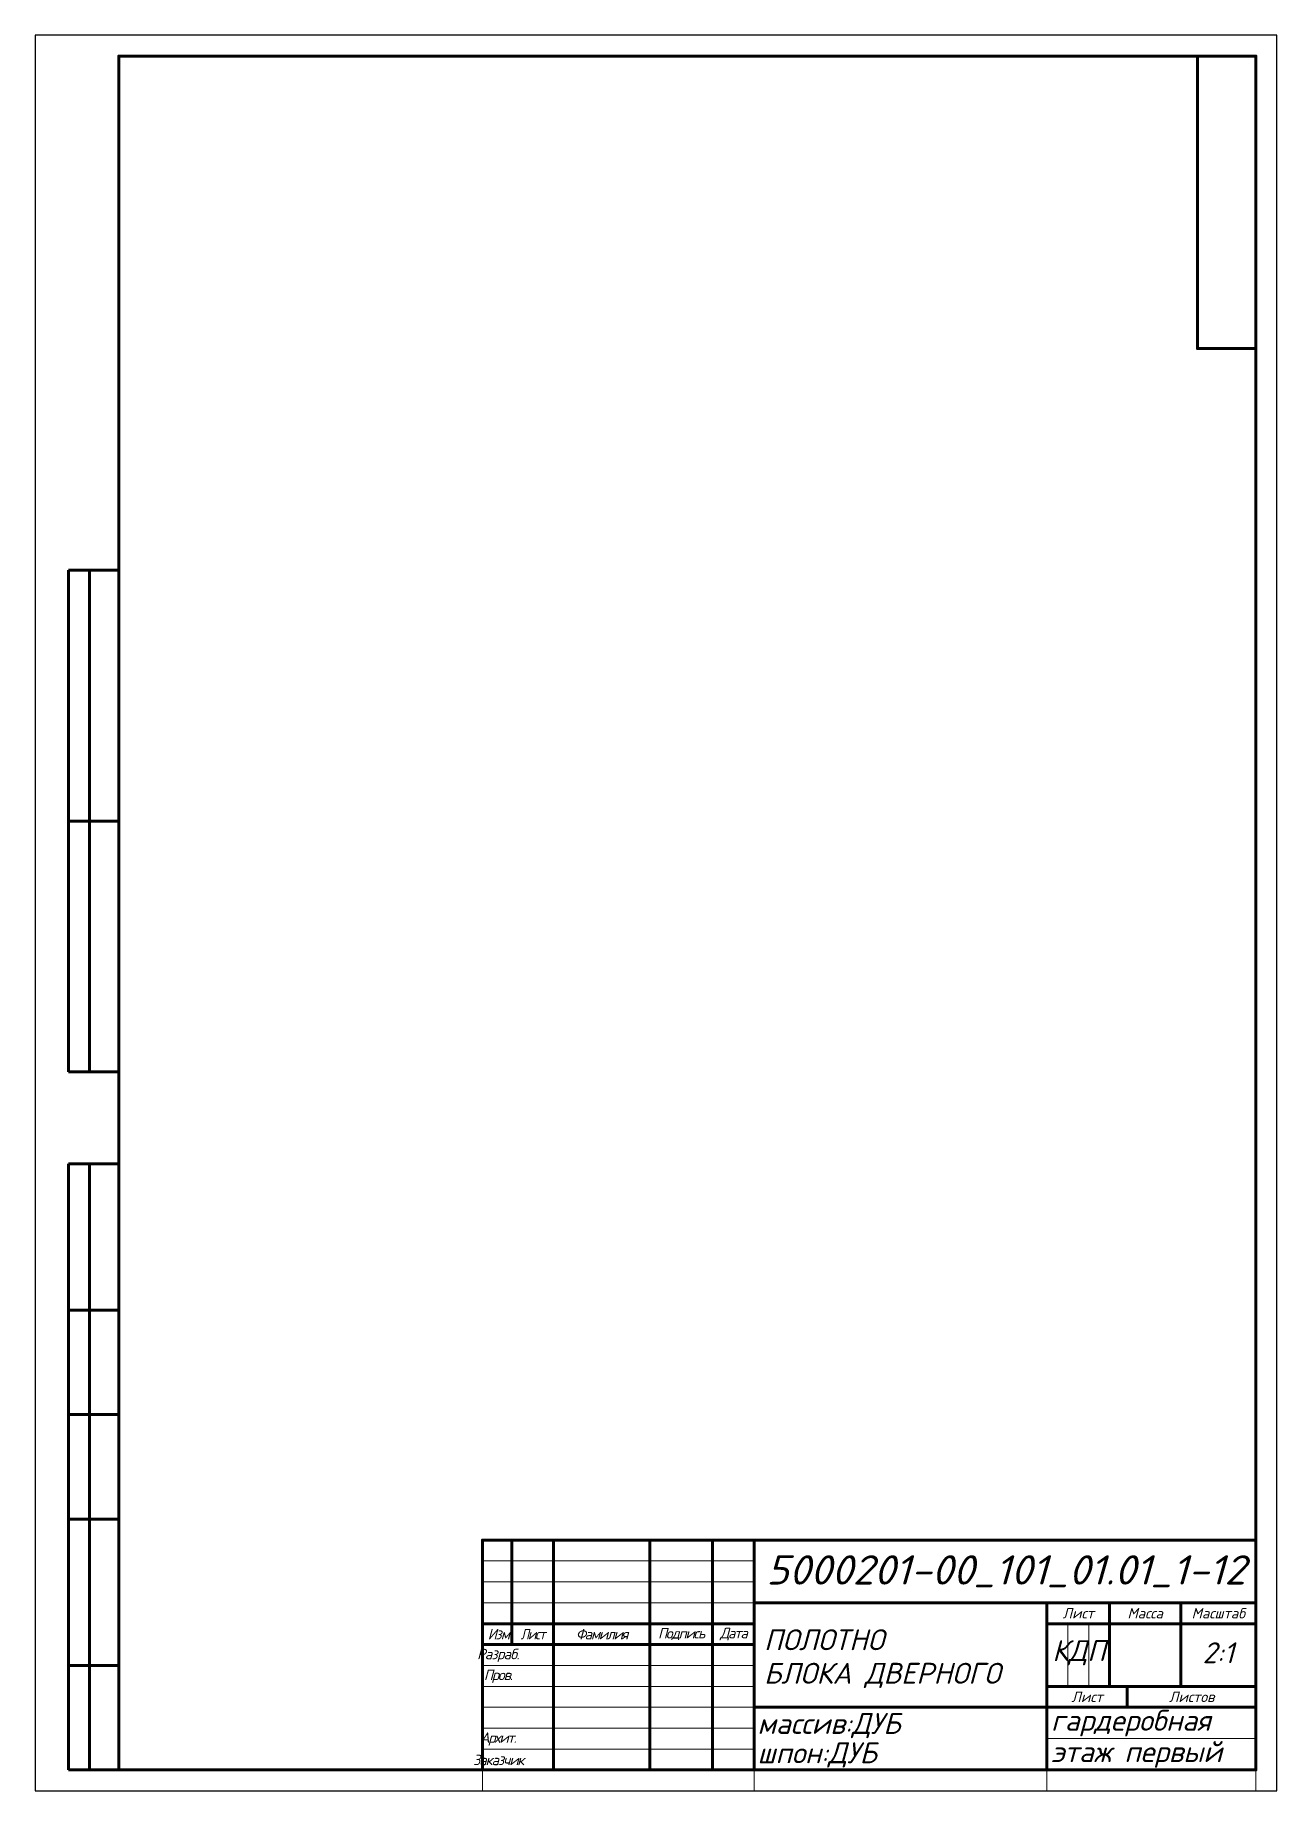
# Paper-space layout 'Лист2' of a CAD drawing. Header units: millimetres. Extents: x 0 to 297, y 0 to 420.
import ezdxf
from ezdxf.enums import TextEntityAlignment as Align

# ---------------------------------------------------------------- set-up
doc = ezdxf.new("R2010")
doc.units = ezdxf.units.MM
doc.layers.add('слой служебный ШТАМП', color=4, linetype='Continuous')
doc.styles.add('ЕСКД', font='isocpeui.ttf', dxfattribs={"height": 3.5})

psp = doc.layouts.new('Лист2')

# ---------------------------------------------------------------- linework, layer by layer
at = {"layer": 'Defpoints', "lineweight": 20}
for p, q in [((247, 40), (247, 25)), ((252, 40), (252, 25))]:
    psp.add_line(p, q, dxfattribs=at)
at = {"layer": 'слой служебный ШТАМП', "lineweight": 60}
for p, q in [((278, 415), (278, 345)), ((278, 345), (292, 345)), ((8, 172), (8, 292)), ((8, 292), (20, 292)), ((13, 172), (13, 292)), ((8, 232), (20, 232)), ((8, 172), (20, 172)), ((8, 5), (8, 150)), ((20, 150), (8, 150)), ((13, 5), (13, 150)), ((20, 115), (8, 115)), ((20, 90), (8, 90)), ((20, 65), (8, 65)), ((114, 60), (114, 35)), ((124, 60), (124, 5)), ((147, 60), (147, 5)), ((162, 60), (162, 5)), ((172, 60), (172, 5)), ((172, 45), (292, 45)), ((242, 45), (242, 5)), ((257, 45), (257, 25)), ((274, 45), (274, 25)), ((107, 40), (172, 40)), ((242, 40), (292, 40)), ((107, 35), (172, 35)), ((20, 30), (8, 30)), ((242, 25), (292, 25)), ((261.23, 25), (261.23, 20)), ((172, 20), (292, 20)), ((20, 5), (8, 5))]:
    psp.add_line(p, q, dxfattribs=at)
at = {"layer": 'слой служебный ШТАМП'}
for p in [(292, 60), (107, 5)]:
    psp.add_line(p, (292, 5), dxfattribs=at)
at = {"layer": 'слой служебный ШТАМП', "lineweight": 15}
for p, q in [((107, 55), (172, 55)), ((107, 50), (172, 50)), ((107, 45), (172, 45)), ((107, 30), (172, 30)), ((107, 25), (172, 25)), ((107, 20), (172, 20)), ((107, 15), (172, 15)), ((107, 10), (172, 10))]:
    psp.add_line(p, q, dxfattribs=at)
at = {"layer": 'слой служебный ШТАМП', "lineweight": 0}
for p, q in [((107, 5), (107, 0)), ((172, 5), (172, 0)), ((242, 5), (242, 0)), ((292, 5), (292, 0))]:
    psp.add_line(p, q, dxfattribs=at)
at = {"layer": 'слой служебный ШТАМП', "lineweight": 25}
psp.add_lwpolyline([(0, 0), (297, 0), (297, 420), (0, 420)], close=True, dxfattribs=at)
at = {"layer": 'слой служебный ШТАМП', "lineweight": 60}
psp.add_lwpolyline([(20, 5), (292, 5), (292, 415), (20, 415)], close=True, dxfattribs=at)
for points in [[(278, 415), (278, 345), (292, 345)], [(107, 5), (107, 60), (292, 60)]]:
    psp.add_lwpolyline(points, dxfattribs=at)
at = {"layer": 'слой служебный ШТАМП', "lineweight": 20}
psp.add_lwpolyline([(242, 12.5), (292, 12.5)], dxfattribs=at)

# ---------------------------------------------------------------- texts
at = {"layer": 'слой служебный ШТАМП', "lineweight": -3, "style": 'ЕСКД', "width": 0.964324}
psp.add_text('5000201-00_101_01.01_1-12', height=7, dxfattribs=at).set_placement((174.89, 49.36), (289.52, 49.36), align=Align.FIT)
at = {"layer": 'слой служебный ШТАМП', "lineweight": -3, "style": 'ЕСКД'}
for s, p in [('ПОЛОТНО', (174.33, 33.65)), ('БЛОКА ДВЕРНОГО', (174.33, 25.63)), ('массив:ДУБ', (172.76, 13.63)), ('гардеробная', (243, 14.39)), ('шпон:ДУБ', (172.76, 6.61)), ('этаж первый', (243, 6.89))]:
    psp.add_text(s, height=5, dxfattribs=at).set_placement(p)
at = {"layer": 'слой служебный ШТАМП', "lineweight": -3, "attachment_point": 5, "style": 'ЕСКД'}
for s, insert, char_height, width in [('Лист', (249.5, 42.5), 2.5, 14.4), ('Масса', (265.5, 42.5), 2.5, 16.4), ('Масштаб', (283, 42.5), 2.5, 17.4), ('{\\T0.85;Изм}', (110.75, 37.5), 2.5, 6.4), ('{\\W0.9;\\T0.85;Лист}', (119, 37.5), 2.5, 9.4), ('{\\T0.85;Фамилия}', (135.5, 37.5), 2.5, 22.4), ('{\\T0.85;Подпись}', (154.5, 37.5), 2.5, 14.4), ('{\\T0.85;Дата}', (167, 37.5), 2.5, 9.4), ('{\\T0.9;Разраб.}', (110.75, 32.4), 2.5, 6.4), ('КДП', (249.67, 33.04), 5, 17.4), ('2:1', (283, 33.04), 5, 17.4), ('{\\T0.85;Пров.}', (110.75, 27.4), 2.5, 6.4), ('Лист', (251.62, 22.5), 2.5, 18.6314), ('Листов', (276.62, 22.5), 2.5, 30.1686), ('{\\T0.85;Архит.}', (110.75, 12.4), 2.5, 6.4), ('{\\T0.85;Заказчик}', (110.75, 7.4), 2.5, 6.4)]:
    psp.add_mtext(s, dxfattribs=dict(at, insert=insert, char_height=char_height, width=width))

doc.saveas('drawing.dxf')
